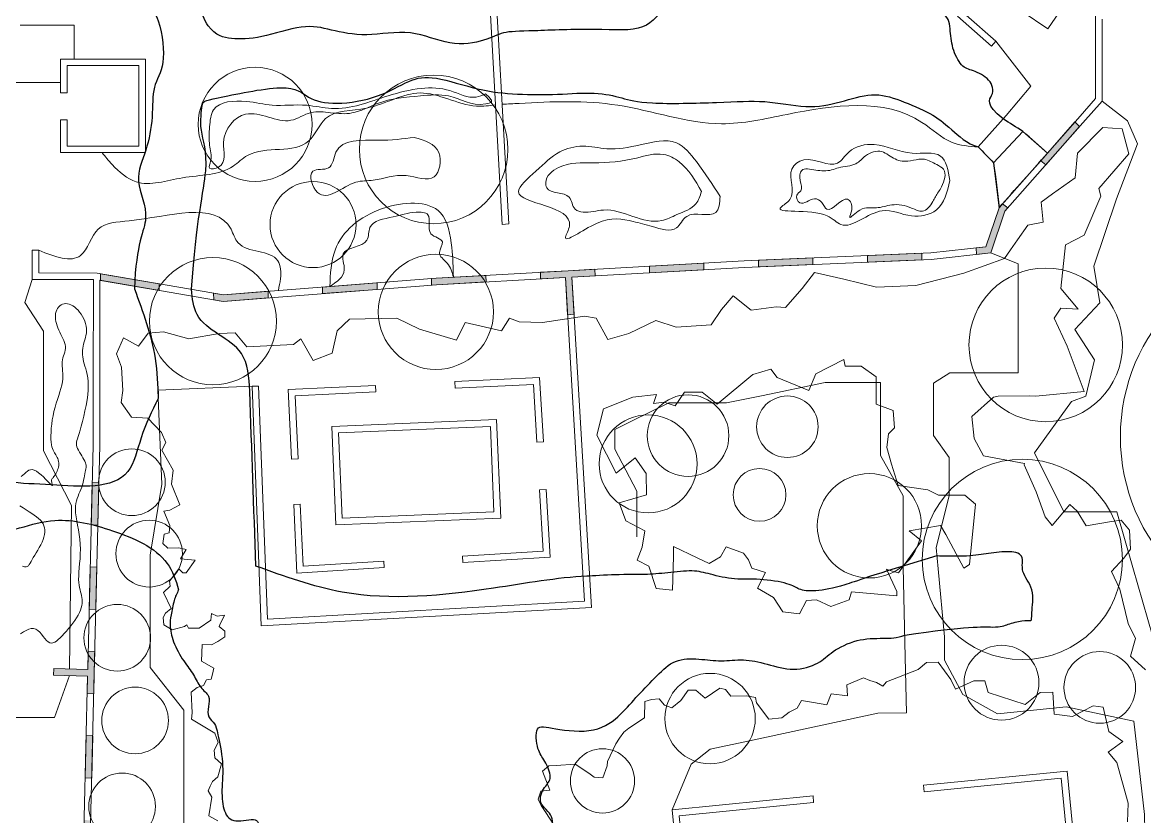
# Model space of a CAD drawing. Header units: inches. Extents: x -96184 to 48361, y -29700 to 243426.
# Drawn here: x -58536 to -12671, y 147702 to 180134 of the extents above; entities that cross this region are included whole.
import ezdxf

# ---------------------------------------------------------------- set-up
doc = ezdxf.new("R2010")
doc.units = ezdxf.units.IN
doc.header["$MEASUREMENT"] = 0
for name, color, linetype, lineweight in [('archi', 7, 'Continuous', 0), ('archiw', 255, 'Continuous', 0), ('plant', 3, 'Continuous', 0), ('road', 50, 'Continuous', 0), ('rock', 30, 'Continuous', 0)]:
    doc.layers.add(name, color=color, linetype=linetype, lineweight=lineweight)
doc.layers.add('water', color=130, linetype='Continuous')

msp = doc.modelspace()

# ---------------------------------------------------------------- hatches: boundary and pattern name
at = {"layer": 'archiw'}
h = msp.add_hatch(color=256, dxfattribs=at)
h.dxf.hatch_style = 1
h.paths.add_polyline_path([(10565, 119783), (10299, 119760), (10639, 115744), (10905, 115767)])
h.paths.add_polyline_path([(10928, 115500), (10662, 115478), (11054, 110846), (11321, 110869)])
h.paths.add_polyline_path([(11343, 110602), (11077, 110580), (11373, 107086), (11640, 107109)])
h.paths.add_polyline_path([(-56089, 133252), (-56076, 133807), (-56344, 133767), (-56357, 133235), (-56176, 132051), (-55912, 132091)])
h.paths.add_polyline_path([(-55994, 137210), (-56261, 137224), (-56303, 135483), (-56035, 135513)])
h.paths.add_polyline_path([(-55911, 140656), (-56178, 140670), (-56220, 138947), (-55953, 138933)])
h.paths.add_polyline_path([(-56137, 142393), (-55870, 142379), (-55829, 144101), (-56096, 144115)])
h.paths.add_polyline_path([(-55746, 147547), (-56013, 147561), (-56054, 145838), (-55787, 145824)])
h.paths.add_polyline_path([(-55972, 149284), (-55705, 149270), (-55663, 150993), (-55930, 151007)])
h.paths.add_polyline_path([(-55581, 154439), (-55848, 154453), (-55866, 153709), (-57257, 153748), (-57263, 153481), (-55872, 153442), (-55889, 152730), (-55622, 152716), (-55602, 153569)])
h.paths.add_polyline_path([(-55807, 156176), (-55539, 156162), (-55498, 157885), (-55765, 157899)])
h.paths.add_polyline_path([(-55724, 159621), (-55457, 159607), (-55415, 161330), (-55683, 161344)])
h.paths.add_polyline_path([(-52949, 169191), (-52952, 169462), (-55340, 169872), (-55343, 169601)])
h.paths.add_polyline_path([(-48491, 168885), (-48493, 169153), (-50315, 169010), (-50721, 169080), (-50718, 168808), (-50327, 168741)])
h.paths.add_polyline_path([(-46267, 169327), (-46265, 169059), (-44039, 169234), (-44041, 169502)])
h.paths.add_polyline_path([(-41628, 169691), (-41815, 169676), (-41813, 169408), (-41610, 169424), (-39586, 169537), (-39589, 169805)])
h.paths.add_polyline_path([(-37362, 169929), (-37359, 169661), (-36343, 169718), (-36253, 168193), (-35987, 168215), (-36076, 169733), (-35133, 169786), (-35136, 170053), (-36225, 169992)])
h.paths.add_polyline_path([(-32909, 170177), (-32906, 169910), (-30680, 170034), (-30682, 170302)])
h.paths.add_polyline_path([(-28456, 170419), (-28453, 170151), (-26226, 170248), (-26229, 170516)])
h.paths.add_polyline_path([(-21773, 170442), (-21775, 170710), (-24002, 170613), (-23999, 170345)])
h.paths.add_polyline_path([(-19154, 170966), (-19550, 170924), (-19547, 170656), (-18955, 170719), (-18377, 172432), (-18261, 172562), (-18474, 172725), (-18613, 172568)])
h.paths.add_polyline_path([(-15327, 175879), (-15516, 176069), (-16915, 174488), (-16712, 174314)])
h.paths.add_polyline_path([(-10215, 176557), (-10216, 176876), (-10483, 176876), (-10482, 176557)])
h.paths.add_polyline_path([(-10225, 179068), (-10226, 179388), (-10493, 179388), (-10492, 179068)])
h.paths.add_polyline_path([(-6150, 174221), (-6157, 174489), (-7598, 174438), (-7601, 174170)])
h.paths.add_polyline_path([(-3131, 174328), (-3131, 174596), (-3898, 174569), (-3909, 175206), (-4177, 175200), (-4165, 174559), (-4806, 174536), (-4792, 174270), (-4025, 174297)])
h.paths.add_polyline_path([(-619, 174417), (-628, 174684), (-1794, 174643), (-1794, 174376)])
h.paths.add_polyline_path([(4808, 174877), (4818, 174610), (6011, 174652), (6000, 174919)])
h.paths.add_polyline_path([(7336, 174966), (7347, 174699), (8237, 174731), (9010, 174758), (9013, 175025), (8362, 175002), (8340, 175619), (8072, 175613), (8094, 174993)])
h.paths.add_polyline_path([(11813, 174857), (11799, 175124), (10362, 175073), (10367, 174806)])
h.paths.add_polyline_path([(8031, 176795), (8298, 176797), (8255, 178026), (7987, 178021)])
h.paths.add_polyline_path([(7945, 179210), (8212, 179221), (8171, 180389), (7904, 180385)])
h.paths.add_polyline_path([(6904, 182725), (6912, 182458), (7830, 182458), (7861, 181597), (8128, 181602), (8088, 182725)])
h.paths.add_polyline_path([(4527, 182725), (4527, 182458), (5766, 182458), (5757, 182725)])
h.paths.add_polyline_path([(-1876, 182430), (-1875, 182163), (-715, 182185), (-720, 182452)])
h.paths.add_polyline_path([(-4031, 182122), (-3020, 182141), (-3023, 182408), (-4303, 182384), (-4282, 181185), (-4015, 181191)])
h.paths.add_polyline_path([(-4240, 178805), (-3973, 178805), (-3993, 179979), (-4261, 179972)])
h.paths.add_polyline_path([(-4197, 176378), (-3930, 176387), (-3952, 177614), (-4219, 177608)])
h.paths.add_polyline_path([(14241, 177906), (13974, 177906), (13975, 177587), (14243, 177587)])
h.paths.add_polyline_path([(14176, 180527), (13908, 180527), (13910, 180208), (14177, 180208)])
h.paths.add_polyline_path([(13925, 194627), (13925, 194894), (12791, 194930), (12791, 194663)])
h.paths.add_polyline_path([(10677, 194945), (10677, 194678), (11133, 194691), (11388, 194699), (11675, 194698), (11675, 194965), (11522, 194970), (11263, 194962), (11263, 195538), (11001, 195543), (11002, 194955)])
h.paths.add_polyline_path([(11388, 193981), (8695, 193981), (8695, 192114), (4083, 192114), (4083, 191847), (8963, 191847), (8963, 193714), (11656, 193714), (11656, 194699), (11388, 194699)])
h.paths.add_polyline_path([(11001, 195543), (11263, 195538), (11263, 199349), (10996, 199349)])
h.paths.add_polyline_path([(10996, 199349), (11263, 199349), (11263, 199616), (7785, 199617), (7785, 200529), (7785, 202421), (7518, 202431), (7518, 200663), (4052, 200663), (4047, 201313), (3779, 201311), (3785, 200663), (-653, 200663), (-944, 200663), (-944, 201358), (-1211, 201358), (-1211, 200663), (-4910, 200663), (-4866, 199450), (-8309, 199347), (-8301, 199080), (-4857, 199183), (-4843, 198706), (-4576, 198711), (-4594, 199325), (-4633, 200395), (-1078, 200395), (-783, 200395), (-768, 199899), (-501, 199901), (-515, 200395), (3790, 200395), (3804, 199964), (4071, 199961), (4057, 200395), (7518, 200395), (7516, 199346), (7785, 199349)])
h.paths.add_polyline_path([(3774, 201924), (4042, 201926), (4037, 202563), (3769, 202573)])
h.paths.add_polyline_path([(-944, 202750), (-1211, 202760), (-1211, 202081), (-944, 202081)])
h.paths.add_polyline_path([(8967, 194894), (8967, 194626), (9795, 194651), (9795, 194919)])
h.paths.add_polyline_path([(8107, 194601), (8165, 194602), (8165, 194870), (8099, 194868), (7785, 194859), (7785, 195491), (7507, 195481), (7505, 194850), (7105, 194838), (7105, 194571)])
h.paths.add_polyline_path([(6285, 194546), (6285, 194814), (5484, 194790), (5484, 194522)])
h.paths.add_polyline_path([(4114, 194481), (4668, 194498), (4668, 194765), (4240, 194753), (4220, 195360), (3953, 195350), (3972, 194745), (3513, 194731), (3513, 194463)])
h.paths.add_polyline_path([(2392, 194430), (2392, 194697), (1218, 194662), (1218, 194395)])
h.paths.add_polyline_path([(135, 194363), (135, 194630), (-343, 194616), (-360, 195191), (-627, 195181), (-610, 194608), (-1079, 194594), (-1072, 194327), (-468, 194345)])
h.paths.add_polyline_path([(-2060, 194564), (-3072, 194534), (-3072, 194267), (-2060, 194297)])
h.paths.add_polyline_path([(-4017, 194239), (-4036, 194505), (-4450, 194493), (-4466, 195040), (-4733, 195030), (-4717, 194485), (-5140, 194472), (-5123, 194206), (-4576, 194222)])
h.paths.add_polyline_path([(-6014, 194179), (-6021, 194446), (-6899, 194420), (-6893, 194153)])
h.paths.add_polyline_path([(-7730, 194128), (-7732, 194395), (-8160, 194382), (-8178, 194991), (-8446, 194986), (-8427, 194374), (-8705, 194366), (-8853, 194366), (-8849, 194099), (-8837, 194099), (-8569, 194103), (-8286, 194111)])
h.paths.add_polyline_path([(-8569, 193707), (-8569, 194103), (-8837, 194099), (-8837, 193440), (-5814, 193440), (-5814, 191847), (-404, 191847), (-404, 192114), (-5547, 192114), (-5547, 193707)])
h.paths.add_polyline_path([(-8301, 199080), (-8309, 199347), (-8419, 203032), (-8686, 203042), (-8572, 199206), (-8446, 194986), (-8178, 194991)])
h.paths.add_polyline_path([(-13191, 200091), (-13210, 199583), (-12943, 199566), (-12919, 200210), (-12892, 200920), (-13159, 200935), (-13181, 200358), (-14048, 200418), (-14064, 200151)])
h.paths.add_polyline_path([(-20182, 200575), (-19270, 200512), (-19255, 200779), (-20169, 200842), (-20153, 201169), (-20420, 201186), (-20442, 200724), (-20470, 200150), (-20203, 200133)])
h.paths.add_polyline_path([(-20309, 197957), (-20576, 197970), (-20659, 196247), (-18382, 196137), (-18369, 196404), (-20379, 196501)])
h.paths.add_polyline_path([(-15718, 196008), (-15705, 196275), (-17066, 196341), (-17079, 196074)])
h.paths.add_polyline_path([(-10049, 194099), (-10056, 194366), (-11279, 194366), (-11273, 194099)])
h.paths.add_polyline_path([(-13077, 194366), (-13077, 194830), (-13345, 194828), (-13345, 194099), (-12520, 194099), (-12522, 194366)])
h.paths.add_polyline_path([(-34606, 187230), (-34606, 188204), (-34874, 188209), (-34874, 187498), (-35551, 187498), (-35552, 187230)])
h.paths.add_polyline_path([(-34874, 188882), (-34606, 188878), (-34606, 189189), (-34606, 189456), (-34874, 189456)])
h.paths.add_polyline_path([(-36588, 187230), (-36588, 187498), (-37140, 187498), (-37644, 187159), (-37490, 186941), (-37058, 187230)])
h.paths.add_polyline_path([(-38247, 186433), (-38409, 186646), (-38874, 186334), (-38715, 186119)])
h.paths.add_polyline_path([(-39496, 185595), (-39653, 185811), (-40035, 185555), (-40553, 185619), (-40596, 185355), (-39969, 185277)])
h.paths.add_polyline_path([(-41991, 185797), (-42038, 185533), (-41372, 185451), (-41330, 185715)])
h.paths.add_polyline_path([(-43395, 185701), (-42950, 185646), (-42902, 185909), (-43475, 185980), (-43917, 185620), (-43745, 185415)])
h.paths.add_polyline_path([(-44616, 184706), (-44780, 184917), (-45453, 184369), (-45298, 184150)])
h.paths.add_polyline_path([(-47408, 196575), (-47676, 196575), (-47615, 189871), (-47676, 187092), (-47676, 186345), (-47408, 186345)])

# ---------------------------------------------------------------- linework, layer by layer
at = {"layer": 'archi'}
for points in [[(-18755, 179368), (-19962, 180435), (-17111, 184451), (-18347, 188570), (-16383, 192628), (-19654, 194112), (-21898, 194065), (-21898, 189456), (-26622, 189456), (-26622, 189189), (-21630, 189189), (-21630, 193803), (-19710, 193843), (-16743, 192498), (-18633, 188592), (-17405, 184500), (-20319, 180394), (-18932, 179167)], [(-14954, 191612), (-16423, 188569), (-15174, 184277), (-17678, 180585), (-16626, 179872), (-16003, 180791), (-14671, 180791), (-14671, 180280), (-14671, 177025), (-15301, 176312)], [(-39579, 183642), (-38923, 171888), (-38656, 171903), (-39321, 183816)], [(-49148, 165273), (-48780, 155488), (-35280, 156244), (-36076, 169733), (-29024, 170127), (-21387, 170459), (-18955, 170719), (-18377, 172432), (-15189, 176035), (-14403, 176924), (-14403, 180275)], [(-18755, 179368), (-18932, 179167)], [(-56985, 174822), (-56849, 174820), (-53510, 174820), (-53510, 178638), (-56982, 178638), (-56982, 177261), (-56714, 177261), (-56714, 178371), (-53777, 178371), (-53777, 175087), (-56714, 175087), (-56714, 176153), (-56982, 176153), (-56982, 175089)], [(-15301, 176312), (-18613, 172568), (-19154, 170966), (-21408, 170726), (-29038, 170394), (-36225, 169992), (-41628, 169691), (-50315, 169010), (-55488, 169897), (-57866, 169902), (-57866, 170828)], [(-56982, 175089), (-56985, 174822)], [(-57866, 170828), (-58133, 170828)], [(-58133, 170828), (-58133, 169635), (-55633, 169630), (-55641, 165419), (-55646, 162867), (-55866, 153709), (-57257, 153744), (-57263, 153476), (-55872, 153442), (-56357, 133235), (-55429, 127150)], [(-55374, 165552), (-55366, 169605), (-50327, 168741), (-41610, 169424), (-36343, 169718), (-35563, 156496), (-48523, 155770), (-48881, 165283)], [(-55165, 127190), (-56089, 133252), (-55602, 153569), (-55379, 162864), (-55374, 165552)], [(-49148, 165273), (-48881, 165283)]]:
    msp.add_lwpolyline(points, dxfattribs=at)
for points in [[(-37649, 165350), (-37511, 162989), (-37244, 163004), (-37397, 165630), (-40863, 165464), (-40850, 165197)], [(-47393, 164885), (-44097, 165042), (-44110, 165309), (-47672, 165139), (-47537, 162304), (-47270, 162316)], [(-38984, 159895), (-45727, 159612), (-45896, 163632), (-39153, 163915)], [(-39263, 160151), (-45471, 159891), (-45617, 163376), (-39409, 163637)], [(-37252, 158546), (-40548, 158340), (-40532, 158073), (-36969, 158296), (-37131, 161061), (-37398, 161046)], [(-47062, 157931), (-47182, 160464), (-47449, 160451), (-47316, 157647), (-43753, 157871), (-43770, 158138)], [(-15839, 149560), (-21712, 148984), (-21686, 148718), (-16079, 149268), (-15245, 140752), (-13299, 140943), (-10873, 119345), (-5464, 119504), (-4135, 108761), (2044, 108761), (2044, 109028), (-3899, 109028), (-5228, 119778), (-10635, 119620), (-13063, 141235), (-15005, 141044)], [(-31983, 147978), (-31123, 139196), (-30857, 139222), (-31691, 147738), (-26197, 148276), (-26223, 148542)]]:
    msp.add_lwpolyline(points, close=True, dxfattribs=at)
at = {"layer": 'archiw'}
for points in [[(-15327, 175879), (-15516, 176069), (-16915, 174488), (-16712, 174314), (-15327, 175879)], [(-18377, 172432), (-18261, 172562), (-18474, 172725), (-18613, 172568), (-19154, 170966), (-19550, 170924), (-19547, 170656), (-18955, 170719), (-18377, 172432)], [(-21775, 170710), (-24002, 170613), (-23999, 170345), (-21773, 170442), (-21775, 170710)], [(-30682, 170302), (-32909, 170177), (-32906, 169910), (-30680, 170034), (-30682, 170302)], [(-26229, 170516), (-28456, 170419), (-28453, 170151), (-26226, 170248), (-26229, 170516)], [(-55340, 169872), (-55343, 169601), (-52949, 169191), (-52952, 169462), (-55340, 169872)], [(-39589, 169805), (-41628, 169691), (-41815, 169676), (-41813, 169408), (-41610, 169424), (-39586, 169537), (-39589, 169805)], [(-35136, 170053), (-36225, 169992), (-37362, 169929), (-37359, 169661), (-36343, 169718), (-36253, 168193), (-35987, 168215), (-36076, 169733), (-35133, 169786), (-35136, 170053)], [(-44039, 169234), (-44041, 169502), (-46267, 169327), (-46265, 169059), (-44039, 169234)], [(-48493, 169153), (-50315, 169010), (-50721, 169080), (-50718, 168808), (-50327, 168741), (-48491, 168885), (-48493, 169153)], [(-55415, 161330), (-55683, 161344), (-55724, 159621), (-55457, 159607)], [(-55498, 157885), (-55765, 157899), (-55807, 156176), (-55539, 156162)], [(-55581, 154439), (-55848, 154453), (-55866, 153709), (-57257, 153748), (-57263, 153481), (-55872, 153442), (-55889, 152730), (-55622, 152716), (-55602, 153569)], [(-55663, 150993), (-55930, 151007), (-55972, 149284), (-55705, 149270)]]:
    msp.add_lwpolyline(points, close=True, dxfattribs=at)
at = {"layer": 'plant'}
for centre, radius in [((-49026, 175973), 2329), ((-41730, 174950), 3035), ((-46658, 171879), 1757), ((-41636, 168313), 2354), ((-5904, 163210), 7754), ((-50748, 167933), 2596), ((-16710, 166965), 3138), ((-31330, 163259), 1668), ((-27270, 163623), 1256), ((-32965, 162106), 2001), ((-54064, 161357), 1362), ((-28409, 160841), 1077), ((-17666, 158202), 4092), ((-23916, 159576), 2131), ((-53356, 158439), 1362), ((-54660, 155003), 1362), ((-18516, 153168), 1530), ((-14502, 152977), 1462), ((-30430, 151704), 1846), ((-53932, 151627), 1362), ((-34826, 149157), 1313), ((-54462, 148118), 1362)]:
    msp.add_circle(centre, radius, dxfattribs=at)
at = {"layer": 'road'}
for points in [[(-62339, 179952), (-62339, 177679), (-56982, 177679)], [(-58634, 180025), (-56427, 180022), (-56427, 178638)], [(-18327, 176334), (-17321, 177530), (-18755, 179368)], [(-8028, 137805), (-5319, 138838), (-6778, 147548), (-9242, 147548), (-10023, 154333), (-12126, 154333), (-13147, 157876), (-13801, 160143), (-15971, 160143), (-17173, 162559), (-15657, 164657), (-15069, 164877), (-14716, 166360), (-15527, 167592), (-14505, 168678), (-14749, 170186), (-13824, 172935), (-12965, 175172), (-13370, 176113), (-14403, 176924)], [(-17645, 175687), (-16640, 174798)], [(-15881, 152188), (-18687, 151896), (-20098, 152687), (-20845, 154083), (-20845, 155045), (-21109, 157813), (-21193, 158685), (-20652, 160804), (-20652, 162369), (-21302, 163259), (-21302, 165401), (-20630, 165828), (-17836, 165828), (-17836, 168403), (-17836, 169964), (-17836, 170276), (-18955, 170719)], [(-36948, 129208), (-37503, 127353), (-40272, 125484), (-43581, 125088), (-46054, 127353), (-47607, 128983), (-49007, 132002), (-50004, 134668), (-50004, 137426), (-51752, 138897), (-51752, 140919), (-51752, 143217), (-53040, 145515), (-51936, 147445), (-51936, 150019), (-51936, 152041), (-53316, 153788), (-53316, 156913), (-53316, 158384), (-52841, 161271), (-52997, 165117), (-49148, 165273)], [(-22533, 157955), (-22533, 160796), (-23466, 162441), (-23466, 164431), (-23466, 165426), (-25725, 165426), (-28329, 164890), (-29763, 164595), (-32120, 164595), (-33613, 163857), (-34320, 163508), (-34320, 162709), (-33422, 160987), (-33422, 159839), (-33422, 159125)], [(-22533, 157888), (-22456, 154206), (-22408, 151942), (-23576, 151918), (-28824, 150794), (-30433, 150449), (-31203, 149835), (-31983, 147978)], [(-60261, 152963), (-59892, 151748), (-57231, 151748), (-56611, 153460), (-56611, 153460)], [(-15881, 152188), (-13113, 151592), (-12676, 147790), (-12649, 146479), (-12547, 144901), (-11972, 142428), (-10985, 141171), (-10315, 140319), (-9016, 139310), (-8422, 139310), (-8214, 139039)], [(-15839, 149560), (-15005, 141044), (-13063, 141235), (-12732, 138295)]]:
    msp.add_lwpolyline(points, dxfattribs=at)
at = {"layer": 'road', "color": 50}
for points in [[(-18327, 176334), (-19473, 175048)], [(-18840, 174403), (-17645, 175687)], [(-18613, 172568), (-18840, 174403)], [(-56608, 153727), (-56524, 160409), (-57682, 162637), (-57682, 167523), (-58441, 168696), (-58133, 169635)]]:
    msp.add_lwpolyline(points, dxfattribs=at)
at = {"layer": 'road'}
for points, knots in [([(-55284, 174820), (-55149, 174655), (-54764, 174182), (-53729, 173288), (-51925, 173944), (-50241, 173870), (-48921, 175229), (-46916, 174582), (-46180, 176609), (-44197, 176442), (-42286, 177731), (-40505, 176610), (-39455, 176733), (-39195, 176763)], [0, 0, 0, 0, 645.351649, 1847.436957, 3750.44758, 5878.992117, 6608.301429, 9180.965764, 10318.250326, 12048.074526, 14325.24531, 16693.586565, 17474.307895, 17474.307895, 17474.307895, 17474.307895]), ([(-38929, 176792), (-38699, 176805), (-37126, 176894), (-34097, 177025), (-30475, 175671), (-26421, 176607), (-22746, 177155), (-20714, 175143), (-19842, 175076), (-19473, 175048)], [0, 0, 0, 0, 692.449837, 4728.010381, 9035.744245, 11743.240263, 17266.058225, 18745.214958, 19824.842732, 19824.842732, 19824.842732, 19824.842732]), ([(-30017, 173031), (-30323, 173501), (-30827, 174276), (-31826, 175500), (-33279, 175120), (-34518, 174885), (-35616, 175171), (-36732, 174878), (-37407, 174141), (-39193, 172704), (-35615, 172673), (-36644, 170907), (-34836, 172287), (-33795, 172065), (-32765, 171801), (-31794, 171479), (-31385, 172565), (-30098, 172018), (-30038, 172761), (-30017, 173031)], [0, 0, 0, 0, 1723.323259, 2840.958894, 4317.695467, 5696.065062, 6676.040875, 7653.169931, 8907.323874, 10009.615376, 12514.402152, 12988.972473, 14368.530045, 15871.561917, 16689.125712, 17664.849682, 18298.899303, 19494.343343, 20177.758054, 20177.758054, 20177.758054, 20177.758054]), ([(-20627, 173676), (-20697, 174092), (-20843, 174955), (-22404, 174630), (-23497, 175296), (-24712, 175045), (-25330, 174016), (-26366, 174800), (-27412, 174032), (-26780, 173047), (-28194, 172237), (-25826, 172641), (-24859, 171462), (-23544, 172814), (-22294, 172101), (-20939, 172368), (-20738, 173208), (-20627, 173676)], [0, 0, 0, 0, 1076.174913, 2231.376702, 3826.081352, 4907.04288, 5559.655544, 6942.054256, 7554.070511, 8803.056864, 9273.669354, 11185.402297, 11854.716113, 13631.428818, 14847.976288, 15896.570819, 17214.828824, 17214.828824, 17214.828824, 17214.828824]), ([(-57866, 170828), (-57205, 170568), (-56045, 170111), (-55598, 171981), (-53185, 171977), (-50351, 172988), (-49668, 170657), (-48004, 170911), (-47953, 169737), (-48041, 169346), (-48076, 169190)], [0, 0, 0, 0, 1720.828127, 3016.690594, 4325.208014, 8500.57797, 9120.43712, 10902.084289, 11640.044752, 12130.446424, 12130.446424, 12130.446424, 12130.446424]), ([(-45971, 169351), (-45949, 169867), (-45889, 171264), (-44081, 172762), (-41300, 172928), (-40959, 171000), (-40932, 170123), (-40920, 169730)], [0, 0, 0, 0, 1501.987623, 4066.650636, 6452.864197, 7947.458197, 9155.103131, 9155.103131, 9155.103131, 9155.103131])]:
    msp.add_open_spline(points, degree=3, knots=knots, dxfattribs=at)
at = {"layer": 'rock', "color": 30}
for points in [[(-14377, 175837), (-15418, 174797), (-15508, 173786), (-16430, 173132), (-16900, 172799), (-16816, 171973), (-17441, 171855), (-17858, 171260), (-18148, 170846), (-18396, 170497), (-20059, 169893), (-22023, 169388), (-23629, 169329), (-24968, 169656), (-26158, 169923), (-26664, 169269), (-27348, 168497), (-27735, 168526), (-28746, 168378), (-29490, 168972), (-29966, 168408), (-30382, 167784), (-31810, 167694), (-32643, 167962), (-33744, 167427), (-34607, 167189), (-35083, 168051), (-35559, 168140), (-37284, 167873), (-38236, 167902), (-38623, 168051), (-38950, 167546), (-40438, 167873), (-40795, 167159), (-42312, 167605), (-43234, 168051), (-45168, 168021), (-45673, 167546), (-45882, 166625), (-46655, 166327), (-47161, 167219), (-47458, 166981), (-49362, 166892), (-49838, 167457), (-50493, 167427), (-51729, 167206), (-52764, 167505), (-53391, 167446), (-53799, 166915), (-54404, 167257), (-54695, 166595), (-54491, 166049), (-54433, 165106), (-54499, 164611), (-54083, 164014), (-53413, 163970), (-52847, 163381), (-52674, 162984), (-52833, 162669), (-52376, 161854), (-52440, 161279), (-52101, 160429), (-52510, 160219), (-52756, 160172), (-52510, 159588), (-52545, 159285), (-52744, 159238), (-52791, 158852), (-52592, 158666), (-52148, 158677), (-51844, 158607), (-52078, 158222), (-51482, 158175), (-51844, 157650), (-51984, 157650), (-52148, 157825), (-52522, 157318), (-52498, 157107), (-52767, 156851), (-52452, 156197), (-52685, 156010), (-52779, 155835), (-52756, 155531), (-52416, 155321), (-51914, 155461), (-51820, 155531), (-51750, 155391), (-51318, 155391), (-50838, 155718), (-50803, 155998), (-50581, 155881), (-50277, 155928), (-50464, 155531), (-50499, 155461), (-50265, 155274), (-50265, 155041), (-50546, 154854), (-50814, 154720), (-51189, 154731), (-51224, 154054), (-50709, 153762), (-50768, 153517), (-50826, 153307), (-51013, 153283), (-51142, 153050), (-51399, 152968), (-51644, 152781), (-51596, 151934), (-51631, 151677), (-50673, 151105), (-50532, 150731), (-50696, 150416), (-50673, 150101), (-50404, 149855), (-50556, 149318), (-50766, 149131), (-50860, 148945), (-50941, 148746), (-50789, 148489), (-50918, 147738), (-50544, 147527)], [(-12639, 153692), (-13252, 154256), (-13036, 154977), (-13348, 155589), (-13685, 156988), (-14021, 157708), (-13517, 158249), (-13252, 158621), (-13288, 159401), (-13625, 159809), (-14021, 159749), (-15055, 159569), (-15428, 160169), (-15728, 160445), (-16449, 159593), (-16738, 159941), (-17098, 160969), (-17598, 162064), (-17579, 162121), (-19251, 162428), (-19636, 163139), (-19732, 164041), (-18848, 164829), (-18656, 164867), (-17387, 164886), (-17118, 164867), (-15138, 165059), (-15830, 166911), (-16368, 168063), (-16099, 168466), (-15388, 168428), (-16099, 169273), (-15907, 171049), (-15138, 171452), (-14465, 173046), (-14542, 173353), (-13312, 174774), (-13581, 175792), (-14377, 175837)], [(-58612, 155171), (-58495, 155240), (-58383, 155302), (-58276, 155350), (-58174, 155380), (-58079, 155382), (-57989, 155354), (-57906, 155301), (-57828, 155228), (-57755, 155144), (-57684, 155056), (-57616, 154971), (-57550, 154896), (-57485, 154838), (-57420, 154802), (-57354, 154790), (-57287, 154798), (-57218, 154825), (-57147, 154868), (-57072, 154927), (-56995, 154998), (-56913, 155081), (-56826, 155173), (-56737, 155272), (-56647, 155377), (-56559, 155487), (-56473, 155598), (-56393, 155710), (-56321, 155821), (-56257, 155930), (-56205, 156034), (-56163, 156133), (-56131, 156228), (-56109, 156320), (-56096, 156408), (-56090, 156492), (-56093, 156573), (-56102, 156651), (-56118, 156726), (-56138, 156801), (-56160, 156879), (-56183, 156961), (-56205, 157050), (-56223, 157150), (-56235, 157261), (-56240, 157388), (-56237, 157531), (-56227, 157689), (-56212, 157860), (-56197, 158042), (-56182, 158231), (-56172, 158427), (-56169, 158626), (-56175, 158827), (-56192, 159026), (-56217, 159223), (-56249, 159416), (-56282, 159602), (-56315, 159780), (-56343, 159948), (-56364, 160105), (-56374, 160248), (-56371, 160377), (-56356, 160494), (-56332, 160600), (-56300, 160698), (-56264, 160791), (-56225, 160880), (-56185, 160969), (-56148, 161059), (-56114, 161152), (-56085, 161248), (-56059, 161344), (-56036, 161440), (-56016, 161532), (-55998, 161620), (-55982, 161702), (-55968, 161776), (-55955, 161841), (-55945, 161898), (-55938, 161951), (-55935, 162000), (-55938, 162049), (-55947, 162099), (-55964, 162152), (-55989, 162212), (-56023, 162278), (-56064, 162351), (-56109, 162428), (-56156, 162507), (-56202, 162586), (-56245, 162664), (-56281, 162738), (-56308, 162806), (-56324, 162868), (-56330, 162928), (-56326, 162989), (-56312, 163057), (-56290, 163135), (-56260, 163230), (-56223, 163345), (-56180, 163485), (-56132, 163652), (-56081, 163843), (-56029, 164051), (-55979, 164270), (-55934, 164494), (-55895, 164716), (-55866, 164930), (-55848, 165130), (-55844, 165311), (-55851, 165473), (-55868, 165620), (-55892, 165753), (-55920, 165874), (-55951, 165986), (-55981, 166091), (-56010, 166191), (-56034, 166287), (-56052, 166381), (-56066, 166473), (-56075, 166563), (-56078, 166652), (-56075, 166739), (-56067, 166826), (-56053, 166913), (-56034, 167000), (-56010, 167086), (-55985, 167174), (-55961, 167263), (-55940, 167353), (-55924, 167445), (-55915, 167539), (-55917, 167636), (-55930, 167735), (-55954, 167836), (-55988, 167936), (-56030, 168035), (-56080, 168131), (-56137, 168222), (-56199, 168307), (-56265, 168385), (-56335, 168454), (-56407, 168513), (-56480, 168562), (-56554, 168601), (-56628, 168629), (-56700, 168647), (-56770, 168652), (-56837, 168646), (-56900, 168628), (-56959, 168599), (-57013, 168560), (-57060, 168512), (-57102, 168455), (-57136, 168392), (-57162, 168323), (-57180, 168249), (-57189, 168172), (-57190, 168091), (-57182, 168007), (-57168, 167922), (-57147, 167835), (-57119, 167747), (-57087, 167659), (-57049, 167570), (-57008, 167483), (-56964, 167396), (-56920, 167310), (-56879, 167226), (-56842, 167142), (-56812, 167060), (-56790, 166979), (-56779, 166899), (-56780, 166821), (-56791, 166744), (-56809, 166668), (-56832, 166591), (-56856, 166513), (-56880, 166435), (-56899, 166354), (-56911, 166271), (-56914, 166185), (-56911, 166096), (-56903, 166002), (-56894, 165904), (-56886, 165800), (-56883, 165691), (-56886, 165576), (-56900, 165453), (-56925, 165324), (-56960, 165187), (-57003, 165044), (-57051, 164895), (-57102, 164740), (-57153, 164580), (-57202, 164415), (-57247, 164246), (-57284, 164073), (-57315, 163899), (-57339, 163727), (-57356, 163559), (-57367, 163399), (-57372, 163249), (-57370, 163112), (-57362, 162991), (-57349, 162888), (-57331, 162801), (-57308, 162728), (-57283, 162665), (-57255, 162610), (-57227, 162561), (-57198, 162515), (-57169, 162469), (-57143, 162421), (-57118, 162371), (-57096, 162319), (-57078, 162265), (-57064, 162209), (-57055, 162152), (-57051, 162095), (-57054, 162036), (-57063, 161977), (-57077, 161918), (-57097, 161861), (-57120, 161805), (-57145, 161752), (-57173, 161703), (-57200, 161658), (-57228, 161618), (-57254, 161584), (-57278, 161555), (-57300, 161528), (-57318, 161503), (-57332, 161479), (-57342, 161454), (-57347, 161425), (-57345, 161393), (-57338, 161356), (-57328, 161318), (-57318, 161281), (-57311, 161251), (-57311, 161230), (-57320, 161223), (-57342, 161234), (-57380, 161266), (-57435, 161321), (-57507, 161395), (-57590, 161480), (-57681, 161571), (-57777, 161660), (-57874, 161741), (-57968, 161808), (-58056, 161853), (-58134, 161872), (-58205, 161868), (-58270, 161844), (-58331, 161806), (-58391, 161758), (-58452, 161704), (-58516, 161648), (-58586, 161595)], [(-32620, 164940), (-33587, 164824), (-34786, 164360), (-35057, 163278), (-34264, 161732), (-33490, 162350), (-33045, 161713), (-33026, 160843), (-34148, 160515), (-33877, 159780), (-33103, 159375), (-33200, 158698), (-33413, 158177), (-32929, 157925), (-32638, 157011), (-31961, 156953), (-31922, 158325), (-31922, 158731), (-30955, 158267), (-30471, 158036), (-30007, 158306), (-29775, 158712), (-29059, 158461), (-28866, 158190), (-28730, 157842), (-28169, 157668), (-28498, 157031), (-27841, 156644), (-27454, 156065), (-26777, 155987), (-26486, 156528), (-26080, 156548), (-25500, 156277), (-24745, 156548), (-24649, 156876), (-22792, 156722), (-22792, 156895), (-23217, 157804), (-23121, 157765), (-22734, 157649), (-21784, 158966), (-22287, 159371), (-21010, 159584), (-20797, 159217), (-20062, 157845), (-19830, 157999), (-19578, 160454), (-20011, 160825), (-21095, 160825), (-21529, 161042), (-22737, 161228), (-23015, 162094), (-23201, 162774), (-23139, 163331), (-22891, 163579), (-22953, 164290), (-23635, 164538), (-23635, 165658), (-24255, 166091), (-24905, 166091), (-24967, 166369), (-26113, 165781), (-26392, 165101), (-27692, 165627), (-27940, 165967), (-28683, 165750), (-30139, 164544), (-30758, 165039), (-31471, 165039), (-31855, 164477), (-32311, 164621), (-32736, 164576), (-32620, 164940)], [(-58636, 160392), (-58507, 160306), (-58382, 160225), (-58265, 160150), (-58154, 160079), (-58052, 160010), (-57958, 159943), (-57875, 159875), (-57803, 159806), (-57742, 159735), (-57693, 159659), (-57657, 159579), (-57634, 159494), (-57622, 159406), (-57622, 159314), (-57633, 159218), (-57656, 159119), (-57691, 159015), (-57736, 158908), (-57789, 158800), (-57848, 158691), (-57911, 158582), (-57974, 158477), (-58036, 158376), (-58093, 158281), (-58144, 158194), (-58186, 158115), (-58222, 158047), (-58257, 157991), (-58294, 157947), (-58337, 157917), (-58389, 157903), (-58455, 157905), (-58538, 157925)], [(-36807, 147356), (-37339, 148156), (-37461, 148413), (-37353, 148735), (-36975, 148777), (-37283, 149558), (-37017, 149768), (-36714, 149791), (-35939, 149838), (-35383, 149474), (-35173, 149306), (-34814, 149278), (-34636, 149768), (-34618, 149945), (-34285, 150675), (-34129, 150902), (-33949, 151146), (-33757, 151309), (-33111, 151727), (-33092, 152404), (-32830, 152484), (-32512, 152507), (-32287, 152250), (-31988, 152147), (-31628, 152437), (-31324, 152862), (-31015, 152857), (-30636, 152531), (-30037, 152949), (-29798, 152889), (-29581, 152620), (-28938, 152628), (-28579, 152560), (-28526, 152344), (-28033, 151679), (-27494, 151731), (-27195, 151963), (-26873, 152127), (-26699, 152448), (-26198, 152358), (-25652, 152269), (-25487, 152717), (-24814, 152635), (-24844, 153076), (-24156, 153367), (-23901, 153263), (-23625, 153173), (-23363, 153031), (-23213, 153203), (-21929, 153705), (-21584, 153993), (-21104, 154012), (-20586, 153303), (-20394, 152900), (-19646, 153245), (-19204, 153245), (-19070, 152766), (-17549, 152284), (-16935, 152763), (-16417, 152783), (-16360, 151882), (-15611, 151786), (-14767, 152227), (-14364, 152169), (-14134, 151173), (-13558, 150770), (-14153, 150329), (-13807, 149907), (-13346, 148253), (-13365, 147486)]]:
    msp.add_lwpolyline(points, dxfattribs=at)
at = {"layer": 'rock'}
for points, knots in [([(-39606, 177218), (-39732, 177163), (-40206, 176954), (-41076, 177458), (-42311, 177490), (-43904, 177080), (-45459, 176442), (-47040, 176839), (-48243, 176670), (-49421, 176982), (-50797, 176896), (-50891, 175847), (-50935, 175141), (-50753, 174633), (-50989, 174082), (-50101, 174270), (-50578, 175451), (-49606, 176591), (-48484, 176271), (-47560, 175988), (-46786, 176559), (-45916, 176435), (-44971, 176353), (-43834, 177005), (-42493, 177109), (-40941, 177264), (-40148, 176656), (-39233, 176888), (-39463, 177091), (-39606, 177218)], [0, 0, 0, 0, 401.997549, 1508.818772, 2682.150245, 4071.261753, 6447.154283, 7467.200869, 8878.000081, 9951.922721, 11322.23497, 12036.426883, 12793.17263, 13441.162959, 13733.03899, 14100.105299, 15145.73649, 16595.30466, 17531.690575, 18463.078939, 19341.037556, 20140.69086, 21015.47803, 22133.710978, 23908.312949, 25064.721313, 26614.679477, 26860.641808, 27264.154286, 27264.154286, 27264.154286, 27264.154286]), ([(-42521, 175441), (-42981, 175383), (-44001, 175253), (-45798, 175420), (-45844, 174010), (-46968, 174274), (-46405, 172474), (-45198, 173711), (-43984, 173639), (-42990, 174092), (-41564, 173443), (-41296, 175083), (-42091, 175316), (-42521, 175441)], [0, 0, 0, 0, 1478.28916, 3278.212675, 3983.789764, 4639.920429, 5527.006658, 7141.457225, 7857.373504, 9222.71854, 10367.877468, 11373.756887, 12556.871591, 12556.871591, 12556.871591, 12556.871591]), ([(-30783, 173230), (-31037, 173680), (-31407, 174338), (-32452, 174883), (-33660, 174492), (-35079, 174350), (-36433, 174457), (-37203, 173814), (-37070, 173086), (-36090, 173296), (-36065, 172481), (-35441, 172316), (-34290, 172745), (-32925, 171698), (-31731, 172335), (-30991, 172567), (-30840, 173047), (-30783, 173230)], [0, 0, 0, 0, 1517.215395, 2218.88142, 3329.775587, 5110.050094, 6546.636875, 7351.379576, 7567.329713, 8559.214583, 9106.374117, 9451.435167, 10290.594908, 12710.680403, 13380.040795, 14276.947651, 14824.66814, 14824.66814, 14824.66814, 14824.66814]), ([(-26104, 174096), (-26340, 174151), (-26744, 174243), (-26788, 173668), (-26612, 173276), (-26981, 173086), (-26711, 172543), (-26251, 173057), (-25835, 172812), (-25591, 172182), (-24853, 173273), (-24556, 172549), (-24847, 171984), (-24206, 172669), (-23653, 172489), (-22941, 172755), (-22312, 172645), (-21698, 172292), (-21374, 172717), (-21185, 173092), (-20910, 173449), (-20719, 174105), (-21240, 174359), (-21761, 174683), (-22505, 174324), (-23054, 174663), (-23513, 174959), (-24070, 174760), (-24485, 174245), (-25052, 174273), (-25564, 174047), (-25885, 174076), (-26104, 174096)], [0, 0, 0, 0, 581.477824, 992.505386, 1420.192962, 1663.319654, 1989.775524, 2606.618527, 2944.954539, 3289.562496, 4229.481714, 4688.549177, 5007.935065, 5520.93503, 6199.569555, 6841.183432, 7656.585722, 8117.533342, 8702.282438, 8918.596169, 9402.646094, 10121.078884, 10453.330069, 11002.439003, 11916.367706, 12530.878265, 12837.891627, 13519.256094, 14032.293662, 14757.921073, 15054.164975, 15697.3015, 15697.3015, 15697.3015, 15697.3015]), ([(-45971, 169351), (-45686, 169543), (-45194, 169876), (-45706, 170988), (-44316, 170927), (-44447, 172033), (-43324, 172157), (-42676, 172421), (-41708, 172369), (-42141, 171412), (-41164, 171283), (-41656, 170672), (-41078, 170307), (-40975, 169932), (-40920, 169730)], [0, 0, 0, 0, 903.744643, 1558.821323, 2676.555641, 3202.40716, 4245.834229, 5203.3113, 5705.653288, 6488.342845, 7065.943909, 7507.387101, 8046.281335, 8675.698606, 8675.698606, 8675.698606, 8675.698606])]:
    msp.add_open_spline(points, degree=3, knots=knots, dxfattribs=at)
at = {"layer": 'water'}
msp.add_open_spline([(-54541, 182296), (-54718, 182770), (-55070, 183715), (-54717, 184659), (-54541, 185130), (-53959, 186856), (-52992, 188209), (-51510, 189304), (-49770, 189755), (-48803, 189239), (-47615, 189239), (-47615, 187822), (-49126, 187092), (-50560, 187092), (-51317, 186792), (-51317, 185130), (-51574, 181189), (-50930, 179643), (-50028, 179450), (-48868, 179450), (-46999, 180094), (-45968, 179836), (-44550, 179514), (-42617, 179901), (-41070, 179128), (-39524, 179385), (-38944, 179772), (-37913, 179772), (-35013, 179901), (-32951, 179707), (-32305, 180977), (-30763, 181087), (-29173, 180967), (-27804, 180809), (-26894, 181137), (-25806, 180783), (-24238, 180834), (-23352, 181182), (-22594, 180354), (-20713, 180684), (-20612, 179875), (-20561, 179091), (-20156, 178282), (-19726, 178206), (-18942, 177827), (-18774, 177177), (-19203, 176797), (-18454, 176192), (-18184, 176024), (-17914, 175855), (-17645, 175687), (-17310, 175391), (-16975, 175095), (-16640, 174798), (-17298, 174055), (-17955, 173312), (-18613, 172568), (-18689, 173180), (-18765, 173791), (-18840, 174403), (-19051, 174618), (-19262, 174833), (-19473, 175048), (-19938, 175189), (-20734, 175926), (-21330, 176402), (-22693, 176986), (-23796, 177310), (-25094, 176856), (-26456, 176596), (-28208, 176986), (-29895, 176856), (-33204, 176791), (-33983, 177050), (-35086, 177310), (-36643, 177180), (-38330, 177180), (-39871, 177349), (-41778, 177985), (-42699, 177826), (-43914, 177058), (-45792, 176726), (-46948, 177024), (-47474, 177709), (-51152, 176925), (-51152, 176925), (-51345, 175750), (-50792, 174454), (-51437, 172057), (-51628, 169235), (-51592, 168866), (-51477, 167658), (-49353, 167061), (-49276, 165640), (-49245, 165077), (-49161, 162696), (-49077, 160314), (-48992, 157933), (-47829, 157510), (-44712, 156376), (-39989, 156860), (-36673, 157459), (-35463, 157522), (-35356, 157526), (-35059, 157542), (-33752, 157605), (-33131, 157567), (-32178, 157653), (-31095, 157783), (-30488, 157610), (-29405, 157350), (-28452, 157437), (-27109, 157220), (-26849, 156960), (-26199, 156874), (-24986, 157090), (-23946, 157523), (-21160, 158345), (-21160, 158345), (-19916, 158303), (-19180, 158433), (-18270, 158562), (-17533, 158433), (-17793, 157696), (-17143, 157047), (-17317, 155878), (-17247, 155665), (-17639, 155739), (-18294, 155549), (-18632, 155390), (-19912, 155496), (-22475, 155112), (-22796, 154991), (-23508, 154978), (-24413, 154978), (-25511, 154429), (-25923, 153949), (-27021, 153606), (-28119, 153949), (-29080, 154155), (-29972, 154018), (-30864, 154155), (-31894, 154155), (-32580, 153469), (-33404, 152646), (-34022, 151891), (-35051, 151068), (-36934, 151286), (-37621, 151500), (-37492, 150342), (-37192, 150042), (-36848, 149227), (-37192, 148970), (-37535, 148241), (-36720, 147726), (-37020, 146997), (-36977, 145624), (-37750, 145024), (-37836, 143823), (-37235, 141764), (-38136, 141035), (-38136, 138976), (-37878, 138076), (-37192, 137690), (-37363, 136575), (-38050, 136017), (-37449, 135031), (-37278, 134216), (-37492, 133615), (-37363, 133229), (-37363, 132157), (-38050, 131900), (-37664, 131471), (-37106, 130827), (-36505, 130827), (-35733, 130827), (-35289, 130085), (-35289, 130085), (-34682, 129100), (-33737, 128622), (-33604, 128250), (-33099, 128197), (-32727, 127692), (-32753, 126683), (-32540, 126417), (-32487, 125913), (-32487, 125514), (-32328, 124983), (-32275, 124717), (-32408, 124478), (-32886, 124106), (-32886, 123841), (-32408, 123230), (-32168, 123336), (-31610, 123522), (-31371, 122990), (-31637, 122459), (-31264, 121875), (-30733, 121981), (-30387, 121742), (-29856, 121768), (-29324, 121901), (-28340, 120998), (-27365, 120862), (-26322, 121678), (-26322, 121678), (-25989, 122348), (-25862, 122729), (-25692, 123069), (-26031, 123662), (-25989, 124425), (-25862, 124892), (-26286, 125570), (-25777, 126206), (-26244, 127648), (-25734, 127733), (-24377, 127987), (-23825, 127945), (-22425, 127436), (-21491, 127012), (-20176, 126927), (-19582, 127266), (-18776, 126588), (-17588, 125655), (-16951, 126164), (-16527, 126122), (-16060, 125189), (-15933, 124765), (-15466, 124298), (-14999, 123789), (-14405, 123238), (-14363, 122729), (-14023, 121712), (-14236, 120821), (-14151, 119591), (-13514, 119083), (-13641, 118447), (-14278, 117090), (-13557, 116623), (-12708, 116538), (-11393, 116623), (-10417, 116242), (-9144, 116114), (-8635, 115266), (-7828, 114715), (-7149, 114206), (-6993, 112336), (-7701, 112256), (-8677, 112722), (-9738, 112383), (-10502, 112425), (-11096, 112171), (-11647, 112128), (-13047, 112128), (-13387, 111747), (-14108, 111577), (-14490, 112001), (-15636, 112001), (-16187, 111450), (-16909, 111959), (-17800, 111068), (-18054, 110899), (-18691, 110602), (-19836, 109669), (-22043, 110093), (-22085, 110687), (-22255, 111620), (-21661, 111916), (-20770, 112595), (-20515, 113104), (-21491, 113824), (-22382, 113782), (-23104, 114249), (-25852, 113978), (-25852, 113978), (-26523, 113830), (-27240, 113746), (-27282, 113240), (-27789, 113113), (-28633, 113324), (-29139, 113282), (-29561, 113029), (-29687, 112186), (-29645, 111722), (-28422, 110963), (-28506, 110415), (-28548, 109867), (-28801, 109825), (-29856, 110204), (-31122, 109656), (-30700, 109234), (-31164, 108433), (-31333, 107759), (-31797, 107548), (-32261, 107506), (-32767, 108180), (-33991, 107970), (-34497, 107843), (-35678, 107970), (-35721, 107421), (-36607, 107506), (-36733, 108180), (-36902, 108728), (-36502, 109662), (-35997, 110082), (-35744, 110293), (-35744, 111471), (-34944, 111682), (-34986, 112271), (-35155, 112607), (-36039, 112565), (-36292, 112860), (-37639, 112986), (-38060, 113323), (-38902, 113365), (-39703, 113575), (-39745, 113954), (-41303, 114501), (-41176, 115006), (-42019, 115385), (-42313, 115764), (-42229, 116353), (-41934, 116858), (-41513, 116942), (-40797, 116563), (-40250, 116774), (-39829, 116227), (-39029, 116311), (-37850, 116563), (-36481, 116608), (-35786, 116269), (-35365, 116647), (-35239, 117321), (-35537, 118538), (-34439, 118709), (-34523, 119130), (-35760, 119381), (-35744, 120435), (-35702, 120645), (-35997, 121066), (-36460, 121108), (-37218, 121445), (-37302, 121866), (-37429, 122497), (-37597, 122960), (-37639, 123381), (-37513, 123886), (-37176, 124012), (-37176, 124601), (-38899, 126410), (-38899, 126410), (-40272, 127069), (-42069, 126714), (-43146, 126921), (-43725, 127500), (-43725, 128617), (-43849, 129279), (-43974, 130313), (-44636, 130561), (-45795, 131058), (-46209, 131802), (-46499, 132257), (-46913, 132919), (-46913, 133788), (-46126, 134409), (-46582, 134822), (-47492, 135567), (-47409, 136394), (-48059, 137674), (-47935, 138542), (-47357, 139574), (-46737, 140854), (-46820, 141473), (-47729, 141845), (-47894, 141845), (-48844, 142134), (-49340, 142671), (-49547, 143785), (-49505, 144487), (-49340, 145354), (-49629, 145891), (-49629, 146676), (-48844, 147047), (-48844, 147749), (-49918, 147378), (-50332, 147873), (-50414, 148740), (-50290, 149896), (-50587, 151206), (-50639, 151490), (-50975, 151748), (-50949, 152187), (-50846, 152652), (-51285, 152936), (-51517, 153504), (-51931, 153994), (-52422, 154872), (-52525, 155544), (-52473, 155879), (-52345, 156571), (-52226, 156812), (-52152, 156965), (-52260, 157361), (-52700, 158544), (-54800, 159415), (-57417, 160106), (-59850, 158898), (-61716, 159133), (-62470, 159051), (-62556, 159004), (-62789, 158881), (-63035, 158500), (-63724, 158551), (-64080, 158220), (-64106, 157838), (-64437, 157329), (-64590, 156717), (-65177, 157176), (-65279, 156717), (-65381, 156284), (-65738, 155978), (-66094, 155825), (-66834, 156004), (-67344, 155953), (-67395, 155876), (-67522, 157091), (-67675, 157856), (-68185, 157907), (-68805, 157778), (-68849, 157478), (-68933, 157383), (-69907, 157224), (-70880, 157065), (-71853, 156906), (-71958, 157548), (-72063, 158190), (-72168, 158832), (-75127, 158349), (-78086, 157866), (-81044, 157383), (-80975, 156757), (-80905, 156131), (-80836, 155505), (-82304, 155287), (-83771, 155068), (-85239, 154850), (-85120, 154130), (-85001, 153410), (-84882, 152691), (-85186, 152626), (-85489, 152562), (-85792, 152497), (-86167, 154260), (-86542, 156024), (-86917, 157787), (-86874, 157800), (-86831, 157813), (-86787, 157826), (-84934, 158466), (-84121, 158953), (-83025, 158750), (-81928, 158750), (-81156, 159359), (-81197, 160049), (-80385, 160455), (-79613, 160698), (-78516, 160698), (-78232, 161875), (-78232, 163052), (-77541, 163986), (-78029, 164595), (-77298, 165447), (-77541, 166056), (-77298, 167193), (-77663, 168086), (-78110, 169263), (-78882, 169628), (-79085, 170318), (-79735, 170927), (-80506, 171414), (-80588, 171820), (-80019, 172226), (-79125, 172388), (-78922, 172672), (-78922, 173241), (-78963, 173809), (-78719, 174133), (-78597, 175148), (-78434, 175406), (-78068, 176421), (-77216, 177071), (-77216, 178613), (-76850, 179587), (-77094, 180440), (-77581, 181251), (-77500, 181982), (-77987, 182591), (-77987, 183281), (-77987, 183930), (-78190, 184702), (-78190, 185392), (-78393, 186285), (-77540, 186609), (-77337, 185919), (-77419, 184905), (-77378, 183890), (-76972, 183159), (-76972, 182591), (-76687, 182063), (-76891, 181170), (-76403, 180643), (-76119, 180440), (-75672, 180156), (-74819, 179790), (-74860, 179060), (-75388, 178329), (-75388, 177882), (-75469, 176827), (-75307, 175975), (-75388, 175244), (-75794, 174270), (-76241, 173255), (-76647, 172565), (-76647, 171632), (-76525, 170942), (-76159, 170333), (-75225, 170779), (-74250, 170698), (-73682, 170982), (-73357, 170860), (-73154, 170130), (-72829, 169805), (-72017, 169440), (-71692, 169521), (-71529, 170130), (-70879, 170495), (-70108, 170130), (-69092, 170414), (-68889, 170373), (-68767, 169440), (-68483, 168993), (-68239, 168344), (-66899, 168019), (-66168, 168303), (-65152, 168303), (-64990, 167654), (-65965, 167207), (-66208, 166598), (-65680, 165908), (-65152, 165705), (-64462, 166071), (-63893, 165543), (-64299, 165178), (-64381, 164244), (-63853, 164001), (-63121, 163554), (-62431, 164163), (-61578, 164082), (-61746, 163195), (-61766, 162760), (-61651, 162578), (-61405, 162335), (-60162, 161307), (-57580, 161329), (-54187, 160978), (-53717, 163312), (-53245, 164263), (-52983, 164770), (-53006, 165321), (-53071, 166863), (-53611, 168316), (-53959, 169251), (-53894, 171141), (-53185, 172107), (-54023, 173718), (-53443, 174877), (-53185, 176294), (-53250, 177582), (-52670, 178290), (-52863, 180287), (-53508, 181253), (-54541, 182296)], degree=3, knots=[0, 0, 0, 0, 1463.579902, 2919.556624, 2919.556624, 2919.556624, 2920.556624, 2921.556624, 2922.556624, 2923.556624, 2924.556624, 2925.556624, 2926.556624, 2927.556624, 2928.556624, 2928.556624, 2928.556624, 2929.556624, 2930.556624, 2931.556624, 2932.556624, 2933.556624, 2934.556624, 2935.556624, 2936.556624, 2937.556624, 2938.556624, 2939.556624, 2940.556624, 2941.556624, 2942.556624, 2943.556624, 2944.556624, 2945.556624, 2946.556624, 2947.556624, 2948.556624, 2949.556624, 2950.556624, 2951.556624, 2952.556624, 2953.556624, 2954.556624, 2955.556624, 2956.556624, 2957.556624, 2958.416311, 2958.416311, 2958.416311, 2959.416311, 2959.416311, 2959.416311, 2960.416311, 2960.416311, 2960.416311, 2961.416311, 2961.416311, 2961.416311, 2962.416311, 2962.416311, 2962.416311, 2963.416311, 2963.416311, 2963.416311, 2964.17127, 2965.17127, 2966.17127, 2967.17127, 2968.17127, 2969.17127, 2970.17127, 2971.17127, 2972.17127, 2973.17127, 2974.17127, 2975.17127, 2976.17127, 2977.17127, 2978.17127, 2979.17127, 2980.17127, 2981.17127, 2982.17127, 2983.17127, 2984.17127, 2985.17127, 2986.17127, 2987.17127, 2988.17127, 2988.17127, 2988.17127, 4048.215572, 6451.670954, 8029.042628, 8029.042628, 8029.042628, 8030.042628, 8030.042628, 8030.042628, 11336.504035, 16886.619756, 20443.431499, 20448.097128, 20448.097128, 20448.097128, 20448.782032, 20449.782032, 20450.782032, 20451.782032, 20452.782032, 20453.782032, 20454.782032, 20455.782032, 20456.782032, 20457.782032, 20458.782032, 20459.782032, 20459.782032, 20459.782032, 20460.782032, 20461.782032, 20462.782032, 20463.782032, 20464.782032, 20465.782032, 20466.782032, 20467.782032, 20468.782032, 20469.782032, 20470.782032, 20471.782032, 20471.782032, 20471.782032, 20472.417894, 20473.417894, 20474.417894, 20475.417894, 20476.417894, 20477.417894, 20478.417894, 20479.417894, 20480.417894, 20481.417894, 20482.417894, 20483.417894, 20484.417894, 20485.417894, 20486.417894, 20487.417894, 20488.417894, 20489.417894, 20490.417894, 20491.417894, 20492.417894, 20493.417894, 20494.417894, 20495.417894, 20496.417894, 20497.417894, 20498.417894, 20499.417894, 20499.417894, 20499.417894, 20500.417894, 20501.417894, 20502.417894, 20503.417894, 20504.417894, 20505.417894, 20506.417894, 20507.417894, 20508.417894, 20509.417894, 20510.417894, 20511.417894, 20512.417894, 20512.417894, 20512.417894, 20513.417894, 20514.417894, 20515.417894, 20516.417894, 20517.417894, 20518.417894, 20519.417894, 20520.417894, 20521.417894, 20522.417894, 20523.417894, 20524.417894, 20525.417894, 20526.417894, 20527.417894, 20528.417894, 20529.417894, 20530.417894, 20531.417894, 20532.417894, 20533.417894, 20534.417894, 20535.417894, 20536.417894, 20537.417894, 20537.417894, 20537.417894, 20538.417894, 20539.417894, 20540.417894, 20541.417894, 20542.417894, 20543.417894, 20544.417894, 20545.417894, 20546.417894, 20547.417894, 20548.417894, 20549.417894, 20550.417894, 20551.417894, 20552.417894, 20553.417894, 20554.417894, 20555.417894, 20556.417894, 20557.417894, 20558.417894, 20559.417894, 20560.417894, 20561.417894, 20562.417894, 20563.417894, 20564.417894, 20565.417894, 20566.417894, 20567.417894, 20568.417894, 20569.417894, 20570.417894, 20571.417894, 20572.417894, 20573.417894, 20574.417894, 20575.417894, 20576.417894, 20577.417894, 20578.417894, 20579.417894, 20580.417894, 20581.417894, 20582.417894, 20583.417894, 20584.417894, 20585.417894, 20586.417894, 20587.417894, 20588.417894, 20589.417894, 20590.417894, 20591.417894, 20592.417894, 20593.417894, 20594.417894, 20595.417894, 20596.417894, 20597.417894, 20598.417894, 20599.417894, 20600.417894, 20601.417894, 20602.417894, 20603.417894, 20604.417894, 20605.417894, 20605.417894, 20605.417894, 20606.417894, 20607.417894, 20608.417894, 20609.417894, 20610.417894, 20611.417894, 20612.417894, 20613.417894, 20614.417894, 20615.417894, 20616.417894, 20617.417894, 20618.417894, 20619.417894, 20620.417894, 20621.417894, 20622.417894, 20623.417894, 20624.417894, 20625.417894, 20626.417894, 20627.417894, 20628.417894, 20629.417894, 20630.417894, 20631.417894, 20632.417894, 20633.417894, 20634.417894, 20635.417894, 20636.417894, 20637.417894, 20638.417894, 20639.417894, 20640.417894, 20641.417894, 20642.417894, 20643.417894, 20644.417894, 20645.417894, 20646.417894, 20647.417894, 20648.417894, 20649.417894, 20650.417894, 20651.417894, 20652.417894, 20653.417894, 20654.417894, 20655.417894, 20656.417894, 20657.417894, 20658.417894, 20659.417894, 20660.417894, 20661.417894, 20662.417894, 20663.417894, 20664.417894, 20665.417894, 20666.417894, 20667.417894, 20668.417894, 20669.417894, 20670.417894, 20671.417894, 20672.417894, 20673.417894, 20674.417894, 20675.417894, 20676.417894, 20677.417894, 20678.417894, 20679.417894, 20679.417894, 20679.417894, 20680.417894, 20681.417894, 20682.417894, 20683.417894, 20684.417894, 20685.417894, 20686.417894, 20687.417894, 20688.417894, 20689.417894, 20690.417894, 20691.417894, 20692.417894, 20693.417894, 20694.417894, 20695.417894, 20696.417894, 20697.417894, 20698.417894, 20699.417894, 20700.417894, 20701.417894, 20702.417894, 20703.417894, 20704.417894, 20705.417894, 20706.417894, 20707.417894, 20708.417894, 20709.417894, 20710.417894, 20711.417894, 20712.417894, 20713.417894, 20714.417894, 20715.417894, 20716.417894, 20717.417894, 20718.417894, 20719.417894, 20720.417894, 20721.417894, 20722.417894, 20723.417894, 20724.417894, 20725.417894, 20726.417894, 20727.417894, 20728.417894, 20729.394344, 20729.394344, 20729.394344, 21803.891407, 24135.929883, 26281.780233, 28968.855118, 31044.90853, 31044.90853, 31044.90853, 31045.544287, 31046.544287, 31047.544287, 31048.544287, 31049.544287, 31050.544287, 31051.544287, 31052.544287, 31053.544287, 31054.544287, 31055.544287, 31056.544287, 31057.544287, 31058.544287, 31059.544287, 31060.544287, 31061.544287, 31062.544287, 31063.544287, 31064.05952, 31064.05952, 31064.05952, 31065.05952, 31065.05952, 31065.05952, 31066.05952, 31066.05952, 31066.05952, 31067.05952, 31067.05952, 31067.05952, 31068.05952, 31068.05952, 31068.05952, 31069.05952, 31069.05952, 31069.05952, 31070.05952, 31070.05952, 31070.05952, 31071.05952, 31071.05952, 31071.05952, 31072.05952, 31072.05952, 31072.05952, 31073.05952, 31073.05952, 31073.05952, 31074.05952, 31075.05952, 31076.05952, 31077.05952, 31078.05952, 31079.05952, 31080.05952, 31081.05952, 31082.05952, 31083.05952, 31084.05952, 31085.05952, 31086.05952, 31087.05952, 31088.05952, 31089.05952, 31090.05952, 31091.05952, 31092.05952, 31093.05952, 31094.05952, 31095.05952, 31096.05952, 31097.05952, 31098.05952, 31099.05952, 31100.05952, 31101.05952, 31102.05952, 31103.05952, 31104.05952, 31105.05952, 31106.05952, 31107.05952, 31108.05952, 31109.05952, 31110.05952, 31111.05952, 31112.05952, 31113.05952, 31114.05952, 31115.05952, 31116.05952, 31117.05952, 31118.05952, 31119.05952, 31120.05952, 31121.05952, 31122.05952, 31123.05952, 31124.05952, 31125.05952, 31126.05952, 31127.05952, 31128.05952, 31129.05952, 31130.05952, 31131.05952, 31132.05952, 31133.05952, 31134.05952, 31135.05952, 31136.05952, 31137.05952, 31138.05952, 31139.05952, 31140.05952, 31141.05952, 31142.05952, 31143.05952, 31144.05952, 31145.05952, 31146.05952, 31147.05952, 31148.05952, 31149.05952, 31150.05952, 31151.05952, 31152.05952, 31153.05952, 31154.05952, 31155.05952, 31156.05952, 31157.05952, 31158.05952, 31159.05952, 31160.05952, 31161.05952, 31162.05952, 31163.05952, 31164.05952, 31165.05952, 31166.05952, 31167.05952, 31168.05952, 31169.05952, 31170.05952, 31171.05952, 31172.05952, 31173.05952, 31173.485202, 31173.485202, 31173.485202, 32414.59721, 35413.728059, 38266.527008, 39599.527821, 41165.867366, 41165.867366, 41165.867366, 42811.236477, 45774.871149, 45774.871149, 45774.871149, 45775.871149, 45776.871149, 45777.871149, 45778.871149, 45779.871149, 45780.871149, 45781.871149, 45782.871149, 45782.871149, 45782.871149, 45782.871149], dxfattribs=at)

doc.saveas('drawing.dxf')
